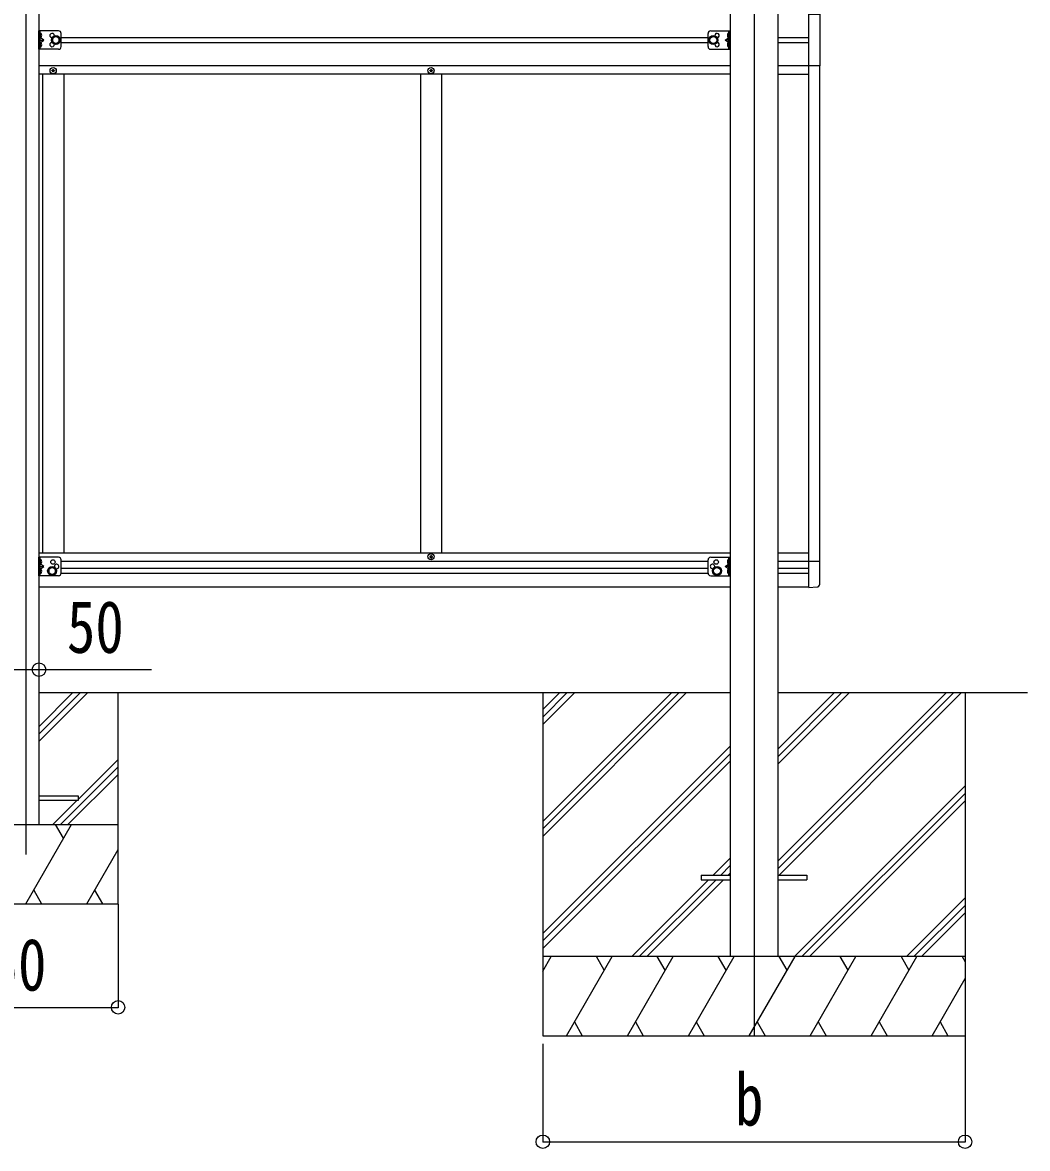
# Model space of a CAD drawing. Units: millimetres, scale not verified. Extents: x -12615 to 12615, y -8910 to 8910.
# Drawn here: x 825 to 2729, y -5158 to -3025 of the extents above; entities that cross this region are included whole.
import ezdxf
from ezdxf.enums import TextEntityAlignment as Align

# ---------------------------------------------------------------- set-up
doc = ezdxf.new("R2010")
doc.units = ezdxf.units.MM
doc.header["$LTSCALE"] = 40
for name, color, linetype in [('0-3_YKK_12', 2, 'Continuous'), ('0-4_YKK_13', 4, 'Continuous'), ('0-5_YKK_A1', 4, 'Continuous'), ('0-6_YKK_D', 6, 'Continuous')]:
    doc.layers.add(name, color=color, linetype=linetype)
doc.styles.add('ＭＳ ゴシック', font='')
doc.styles.get('ＭＳ ゴシック').set_extended_font_data('MS Gothic')

msp = doc.modelspace()

# ---------------------------------------------------------------- linework, layer by layer
at = {"layer": '0-3_YKK_12'}
for p, q in [((2211.44, -1770.1), (2211.44, -4944.5)), ((831.44, -2174.51), (831.44, -4601.37))]:
    msp.add_line(p, q, dxfattribs=at)
at = {"layer": '0-4_YKK_13'}
for p, q in [((856.44, -3075.48), (856.44, -3040.48)), ((893.44, -3040.48), (856.44, -3040.48)), ((858.94, -3075.48), (858.94, -3040.48)), ((859.44, -3044.98), (860.24, -3045.13)), ((898.44, -3070.48), (898.44, -3045.48)), ((2124.24, -3070.48), (2124.24, -3045.48)), ((2129.24, -3040.48), (2166.24, -3040.48)), ((2163.24, -3044.98), (2162.44, -3045.13)), ((2163.74, -3075.48), (2163.74, -3040.48)), ((2166.24, -3075.48), (2166.24, -3040.48)), ((859.44, -3052.98), (858.94, -3052.9)), ((858.94, -3057.98), (865.94, -3057.98)), ((859.44, -3070.98), (858.94, -3070.9)), ((859.44, -3052.98), (860.24, -3052.84)), ((859.44, -3062.98), (860.24, -3063.13)), ((859.44, -3070.98), (860.24, -3070.84)), ((2163.74, -3057.98), (2156.74, -3057.98)), ((2163.24, -3052.98), (2162.44, -3052.84)), ((2163.24, -3062.98), (2162.44, -3063.13)), ((2163.24, -3070.98), (2162.44, -3070.84)), ((2163.24, -3052.98), (2163.74, -3052.9)), ((2163.24, -3070.98), (2163.74, -3070.9)), ((893.44, -3075.48), (856.44, -3075.48)), ((2129.24, -3075.48), (2166.24, -3075.48)), ((881.94, -3116.48), (880.94, -3116.48)), ((884.94, -3115.48), (885.94, -3115.48)), ((1597.94, -3116.48), (1596.94, -3116.48)), ((1600.94, -3115.48), (1601.94, -3115.48)), ((856.44, -4072.98), (856.44, -4037.98)), ((893.44, -4037.98), (856.44, -4037.98)), ((858.94, -4072.98), (858.94, -4037.98)), ((859.44, -4050.48), (858.94, -4050.4)), ((859.44, -4042.48), (860.24, -4042.63)), ((859.44, -4050.48), (860.24, -4050.34)), ((898.44, -4067.98), (898.44, -4042.98)), ((1597.94, -4036.48), (1596.94, -4036.48)), ((1600.94, -4037.48), (1601.94, -4037.48)), ((2124.24, -4067.98), (2124.24, -4042.98)), ((2129.24, -4037.98), (2166.24, -4037.98)), ((2163.24, -4042.48), (2162.44, -4042.63)), ((2163.24, -4050.48), (2162.44, -4050.34)), ((2163.24, -4050.48), (2163.74, -4050.4)), ((2163.74, -4072.98), (2163.74, -4037.98)), ((2166.24, -4072.98), (2166.24, -4037.98)), ((2335.94, -4045.79), (2315.44, -4045.79)), ((2315.44, -4094.98), (2315.44, -4045.79)), ((2335.94, -4088.69), (2335.94, -4045.79)), ((893.44, -4072.98), (856.44, -4072.98)), ((858.94, -4055.48), (865.94, -4055.48)), ((859.44, -4068.48), (858.94, -4068.4)), ((859.44, -4060.48), (860.24, -4060.63)), ((859.44, -4068.48), (860.24, -4068.34)), ((2129.24, -4072.98), (2166.24, -4072.98)), ((2163.74, -4055.48), (2156.74, -4055.48)), ((2163.24, -4060.48), (2162.44, -4060.63)), ((2163.24, -4068.48), (2162.44, -4068.34)), ((2163.24, -4068.48), (2163.74, -4068.4)), ((2315.44, -4094.98), (2330.73, -4094.18)), ((856.44, -4498.5), (931.44, -4498.5)), ((2111.44, -4640), (2111.44, -4649)), ((2111.44, -4640), (2166.24, -4640)), ((2111.44, -4649), (2166.24, -4649)), ((2256.64, -4640), (2311.44, -4640)), ((2256.64, -4649), (2311.44, -4649)), ((2311.44, -4640), (2311.44, -4649))]:
    msp.add_line(p, q, dxfattribs=at)
for points in [[(2315.44, -3008.98), (2336.14, -3008.98), (2336.14, -3106.98), (2315.44, -3106.98)], [(858.56, -3048.98), (859.19, -3047.8), (861.42, -3046.68)], [(858.56, -3048.98), (859.19, -3050.17), (861.42, -3051.28)], [(859.44, -3052.98), (859.44, -3044.98), (858.94, -3045.07), (858.94, -3052.9)], [(2164.12, -3048.98), (2163.49, -3047.8), (2161.26, -3046.68)], [(2164.12, -3048.98), (2163.49, -3050.17), (2161.26, -3051.28)], [(2163.24, -3052.98), (2163.24, -3044.98), (2163.74, -3045.07), (2163.74, -3052.9)], [(858.56, -3066.98), (859.19, -3065.8), (861.42, -3064.68)], [(858.56, -3066.98), (859.19, -3068.17), (861.42, -3069.28)], [(858.94, -3062.98), (865.94, -3057.98), (858.94, -3052.98)], [(859.44, -3070.98), (859.44, -3062.98), (858.94, -3063.07), (858.94, -3070.9)], [(2163.74, -3062.98), (2156.74, -3057.98), (2163.74, -3052.98)], [(2164.12, -3066.98), (2163.49, -3065.8), (2161.26, -3064.68)], [(2164.12, -3066.98), (2163.49, -3068.17), (2161.26, -3069.28)], [(2163.24, -3070.98), (2163.24, -3062.98), (2163.74, -3063.07), (2163.74, -3070.9)], [(882.94, -3114.48), (882.94, -3113.48), (883.94, -3113.48), (883.94, -3114.48)], [(1598.94, -3114.48), (1598.94, -3113.48), (1599.94, -3113.48), (1599.94, -3114.48)], [(880.94, -3116.48), (880.94, -3115.48), (881.94, -3115.48)], [(883.94, -3117.48), (883.94, -3118.48), (882.94, -3118.48), (882.94, -3117.48)], [(885.94, -3115.48), (885.94, -3116.48), (884.94, -3116.48)], [(1596.94, -3116.48), (1596.94, -3115.48), (1597.94, -3115.48)], [(1599.94, -3117.48), (1599.94, -3118.48), (1598.94, -3118.48), (1598.94, -3117.48)], [(1601.94, -3115.48), (1601.94, -3116.48), (1600.94, -3116.48)], [(858.56, -4046.48), (859.19, -4045.3), (861.42, -4044.18)], [(858.56, -4046.48), (859.19, -4047.67), (861.42, -4048.78)], [(859.44, -4050.48), (859.44, -4042.48), (858.94, -4042.57), (858.94, -4050.4)], [(858.94, -4060.48), (865.94, -4055.48), (858.94, -4050.48)], [(1596.94, -4036.48), (1596.94, -4037.48), (1597.94, -4037.48)], [(1599.94, -4035.48), (1599.94, -4034.48), (1598.94, -4034.48), (1598.94, -4035.48)], [(1598.94, -4038.48), (1598.94, -4039.48), (1599.94, -4039.48), (1599.94, -4038.48)], [(1601.94, -4037.48), (1601.94, -4036.48), (1600.94, -4036.48)], [(2163.74, -4060.48), (2156.74, -4055.48), (2163.74, -4050.48)], [(2164.12, -4046.48), (2163.49, -4045.3), (2161.26, -4044.18)], [(2164.12, -4046.48), (2163.49, -4047.67), (2161.26, -4048.78)], [(2163.24, -4050.48), (2163.24, -4042.48), (2163.74, -4042.57), (2163.74, -4050.4)], [(858.56, -4064.48), (859.19, -4063.3), (861.42, -4062.18)], [(858.56, -4064.48), (859.19, -4065.67), (861.42, -4066.78)], [(859.44, -4068.48), (859.44, -4060.48), (858.94, -4060.57), (858.94, -4068.4)], [(2164.12, -4064.48), (2163.49, -4063.3), (2161.26, -4062.18)], [(2164.12, -4064.48), (2163.49, -4065.67), (2161.26, -4066.78)], [(2163.24, -4068.48), (2163.24, -4060.48), (2163.74, -4060.57), (2163.74, -4068.4)], [(931.44, -4498.5), (931.44, -4490.5), (856.44, -4490.5)]]:
    msp.add_lwpolyline(points, dxfattribs=at)
for points in [[(888.44, -3050.48), (881.94, -3054.23), (881.94, -3061.74), (888.44, -3065.49), (894.94, -3061.74), (894.94, -3054.23)], [(2134.24, -3050.48), (2140.74, -3054.23), (2140.74, -3061.74), (2134.24, -3065.49), (2127.74, -3061.74), (2127.74, -3054.23)], [(881.44, -4056.48), (874.94, -4060.23), (874.94, -4067.74), (881.44, -4071.49), (887.94, -4067.74), (887.94, -4060.23)], [(2141.24, -4056.48), (2147.74, -4060.23), (2147.74, -4067.74), (2141.24, -4071.49), (2134.74, -4067.74), (2134.74, -4060.23)]]:
    msp.add_lwpolyline(points, close=True, dxfattribs=at)
for centre, radius in [((888.44, -3057.98), 8.5), ((888.44, -3057.98), 7.5), ((2134.24, -3057.98), 8.5), ((2134.24, -3057.98), 7.5), ((888.44, -3057.98), 6.5), ((2134.24, -3057.98), 6.5), ((883.44, -3115.98), 5.9), ((1599.44, -3115.98), 5.9), ((1599.44, -4036.98), 5.9), ((882.94, -4046.98), 4.25), ((2139.74, -4046.98), 4.25), ((881.44, -4063.98), 8.5), ((881.44, -4063.98), 7.5), ((881.44, -4063.98), 6.5), ((2141.24, -4063.98), 8.5), ((2141.24, -4063.98), 7.5), ((2141.24, -4063.98), 6.5)]:
    msp.add_circle(centre, radius, dxfattribs=at)
for centre, radius, start, end in [((860.09, -3046.01), 0.9, 32.05588, 80), ((855.34, -3048.98), 6.5, 327.94412, 32.05588), ((881.44, -3049.48), 4.25, 353.70569, 265.23923), ((893.44, -3045.48), 5, 0, 90), ((2129.24, -3045.48), 5, 90, 180), ((2141.24, -3049.48), 4.25, 274.76077, 186.29431), ((2167.34, -3048.98), 6.5, 147.94412, 212.05588), ((2162.59, -3046.01), 0.9, 100, 147.94412), ((860.09, -3051.96), 0.9, 280, 327.94412), ((860.09, -3064.01), 0.9, 32.05588, 80), ((860.09, -3069.96), 0.9, 280, 327.94412), ((855.34, -3066.98), 6.5, 327.94412, 32.05588), ((881.44, -3066.48), 4.25, 94.76077, 6.29431), ((893.44, -3070.48), 5, 270, 0), ((2129.24, -3070.48), 5, 180, 270), ((2141.24, -3066.48), 4.25, 173.70569, 85.23923), ((2167.34, -3066.98), 6.5, 147.94412, 212.05588), ((2162.59, -3051.96), 0.9, 212.05588, 260), ((2162.59, -3064.01), 0.9, 100, 147.94412), ((2162.59, -3069.96), 0.9, 212.05588, 260), ((881.94, -3114.48), 1, 270, 0), ((884.94, -3114.48), 1, 180, 270), ((1597.94, -3114.48), 1, 270, 0), ((1600.94, -3114.48), 1, 180, 270), ((881.94, -3117.48), 1, 0, 90), ((884.94, -3117.48), 1, 90, 180), ((1597.94, -3117.48), 1, 0, 90), ((1600.94, -3117.48), 1, 90, 180), ((860.09, -4043.51), 0.9, 32.05588, 80), ((860.09, -4049.46), 0.9, 280, 327.94412), ((855.34, -4046.48), 6.5, 327.94412, 32.05588), ((889.94, -4055.48), 4.25, 252.87654, 197.11996), ((893.44, -4042.98), 5, 0, 90), ((1597.94, -4035.48), 1, 270, 0), ((1597.94, -4038.48), 1, 0, 90), ((1600.94, -4035.48), 1, 180, 270), ((1600.94, -4038.48), 1, 90, 180), ((2129.24, -4042.98), 5, 90, 180), ((2132.74, -4055.48), 4.25, 342.88004, 287.12346), ((2167.34, -4046.48), 6.5, 147.94412, 212.05588), ((2162.59, -4043.51), 0.9, 100, 147.94412), ((2162.59, -4049.46), 0.9, 212.05588, 260), ((860.09, -4061.51), 0.9, 32.05588, 80), ((860.09, -4067.46), 0.9, 280, 327.94412), ((855.34, -4064.48), 6.5, 327.94412, 32.05588), ((893.44, -4067.98), 5, 270, 0), ((2129.24, -4067.98), 5, 180, 270), ((2167.34, -4064.48), 6.5, 147.94412, 212.05588), ((2162.59, -4061.51), 0.9, 100, 147.94412), ((2162.59, -4067.46), 0.9, 212.05588, 260), ((2330.44, -4088.69), 5.5, 273, 0)]:
    msp.add_arc(centre, radius, start, end, dxfattribs=at)
at = {"layer": '0-5_YKK_A1'}
for p, q in [((2166.24, -2165.5), (2166.24, -4794.5)), ((2256.64, -2165.5), (2256.64, -4794.5)), ((856.44, -2181.5), (856.44, -4544.5)), ((2315.44, -4094.98), (2315.44, -2220.98)), ((2124.24, -3053.48), (898.44, -3053.48)), ((898.44, -3062.48), (2124.24, -3062.48)), ((2315.44, -3053.48), (2256.64, -3053.48)), ((2256.64, -3062.48), (2315.44, -3062.48)), ((2166.24, -3106.98), (856.44, -3106.98)), ((2315.44, -3106.98), (2256.64, -3106.98)), ((2335.44, -3106.98), (2335.44, -4045.78)), ((2166.24, -3122.48), (856.44, -3122.48)), ((863.44, -3122.48), (863.44, -4030.48)), ((903.44, -3122.48), (903.44, -4030.48)), ((1579.44, -3122.48), (1579.44, -4030.48)), ((1619.44, -3122.48), (1619.44, -4030.48)), ((2256.64, -3122.48), (2315.44, -3122.48)), ((2166.24, -4030.48), (856.44, -4030.48)), ((2315.44, -4030.48), (2256.64, -4030.48)), ((2124.24, -4045.98), (898.44, -4045.98)), ((2315.44, -4045.98), (2256.64, -4045.98)), ((2124.27, -4068.48), (898.42, -4068.48)), ((2124.24, -4059.48), (898.44, -4059.48)), ((2315.44, -4059.48), (2256.64, -4059.48)), ((2315.44, -4068.48), (2256.64, -4068.48)), ((2166.24, -4094.48), (856.44, -4094.48)), ((2315.44, -4094.48), (2256.64, -4094.48)), ((856.44, -4294.5), (2166.24, -4294.5)), ((856.44, -4387.27), (949.21, -4294.5)), ((856.44, -4373.12), (935.06, -4294.5)), ((856.44, -4358.98), (920.92, -4294.5)), ((1006.44, -4694.5), (1006.44, -4294.5)), ((1811.24, -4294.5), (1811.24, -4944.5)), ((1811.24, -4538.68), (2055.42, -4294.5)), ((1811.24, -4552.82), (2069.56, -4294.5)), ((1811.24, -4566.96), (2083.7, -4294.5)), ((1811.24, -4354.83), (1871.57, -4294.5)), ((1811.24, -4340.69), (1857.43, -4294.5)), ((1811.24, -4326.55), (1843.29, -4294.5)), ((2256.44, -4613.98), (2575.92, -4294.5)), ((2256.44, -4628.12), (2590.06, -4294.5)), ((2256.44, -4430.13), (2392.07, -4294.5)), ((2256.44, -4415.99), (2377.93, -4294.5)), ((2256.44, -4401.85), (2363.79, -4294.5)), ((2256.64, -4294.5), (2729.48, -4294.5)), ((2258.7, -4640), (2604.2, -4294.5)), ((2611.24, -4294.5), (2611.24, -4944.5)), ((1811.24, -4750.81), (2166.04, -4396.01)), ((1811.24, -4764.95), (2166.04, -4410.15)), ((897.19, -4544.5), (1006.44, -4435.26)), ((931.44, -4496.11), (1006.44, -4421.11)), ((1811.24, -4779.1), (2166.04, -4424.3)), ((911.34, -4544.5), (1006.44, -4449.4)), ((2288.05, -4794.5), (2611.24, -4471.31)), ((883.05, -4544.5), (929.05, -4498.5)), ((2302.19, -4794.5), (2611.24, -4485.45)), ((2316.33, -4794.5), (2611.24, -4499.6)), ((656.44, -4544.5), (1006.44, -4544.5)), ((831.44, -4694.5), (918.05, -4544.5)), ((903.05, -4570.48), (888.04, -4544.5)), ((946.91, -4694.5), (1006.44, -4591.4)), ((2134.18, -4640), (2166.04, -4608.14)), ((2148.32, -4640), (2166.04, -4622.29)), ((1979.68, -4794.5), (2125.18, -4649)), ((1993.82, -4794.5), (2139.32, -4649)), ((2007.97, -4794.5), (2153.47, -4649)), ((2162.47, -4640), (2166.04, -4636.43)), ((846.44, -4668.52), (861.44, -4694.5)), ((961.91, -4668.52), (976.91, -4694.5)), ((2500.18, -4794.5), (2611.24, -4683.44)), ((656.44, -4694.5), (1006.44, -4694.5)), ((2514.32, -4794.5), (2611.24, -4697.59)), ((2528.47, -4794.5), (2611.24, -4711.73)), ((2611.24, -4794.5), (1811.24, -4794.5)), ((1811.24, -4822), (1827.12, -4794.5)), ((1855.99, -4944.5), (1942.59, -4794.5)), ((1927.59, -4820.48), (1912.59, -4794.5)), ((1971.46, -4944.5), (2058.06, -4794.5)), ((2043.06, -4820.48), (2028.06, -4794.5)), ((2086.93, -4944.5), (2173.53, -4794.5)), ((2158.53, -4820.48), (2143.53, -4794.5)), ((2202.4, -4944.5), (2289, -4794.5)), ((2274, -4820.48), (2259, -4794.5)), ((2317.87, -4944.5), (2404.47, -4794.5)), ((2389.47, -4820.48), (2374.47, -4794.5)), ((2433.34, -4944.5), (2519.94, -4794.5)), ((2489.94, -4794.5), (2504.94, -4820.48)), ((2605.41, -4794.5), (2611.24, -4804.6)), ((2548.81, -4944.5), (2611.24, -4836.36)), ((1870.99, -4918.52), (1885.98, -4944.5)), ((1986.46, -4918.52), (2001.45, -4944.5)), ((2101.93, -4918.52), (2116.93, -4944.5)), ((2217.4, -4918.52), (2232.4, -4944.5)), ((2332.87, -4918.52), (2347.87, -4944.5)), ((2448.34, -4918.52), (2463.34, -4944.5)), ((2563.81, -4918.52), (2578.8, -4944.5)), ((1811.24, -4944.5), (2611.24, -4944.5))]:
    msp.add_line(p, q, dxfattribs=at)
at = {"layer": '0-6_YKK_D'}
for p, q in [((856.44, -4199.54), (856.44, -4251.85)), ((1006.44, -4695.5), (1006.44, -4891.77)), ((656.44, -4890.77), (1006.44, -4890.77)), ((2611.24, -4945.5), (2611.24, -5146.43)), ((1811.24, -4959.72), (1811.24, -5146.43)), ((1811.24, -5145.43), (2611.24, -5145.43))]:
    msp.add_line(p, q, dxfattribs=at)
msp.add_lwpolyline([(806.44, -4250.85), (856.44, -4250.85), (1069.84, -4250.85)], dxfattribs=at)
for centre in [(856.44, -4250.85), (1006.44, -4890.77), (1811.24, -5145.43), (2611.24, -5145.43)]:
    msp.add_circle(centre, 12.75, dxfattribs=at)

# ---------------------------------------------------------------- texts
at = {"layer": '0-6_YKK_D', "style": 'ＭＳ ゴシック', "width": 0.8}
for s, p in [('50', (909.44, -4248.85)), ('350', (709.04, -4888.77)), ('b', (2175.24, -5144.13))]:
    msp.add_text(s, height=98.97, dxfattribs=at).set_placement(p, align=Align.BOTTOM_LEFT)

doc.saveas('drawing.dxf')
